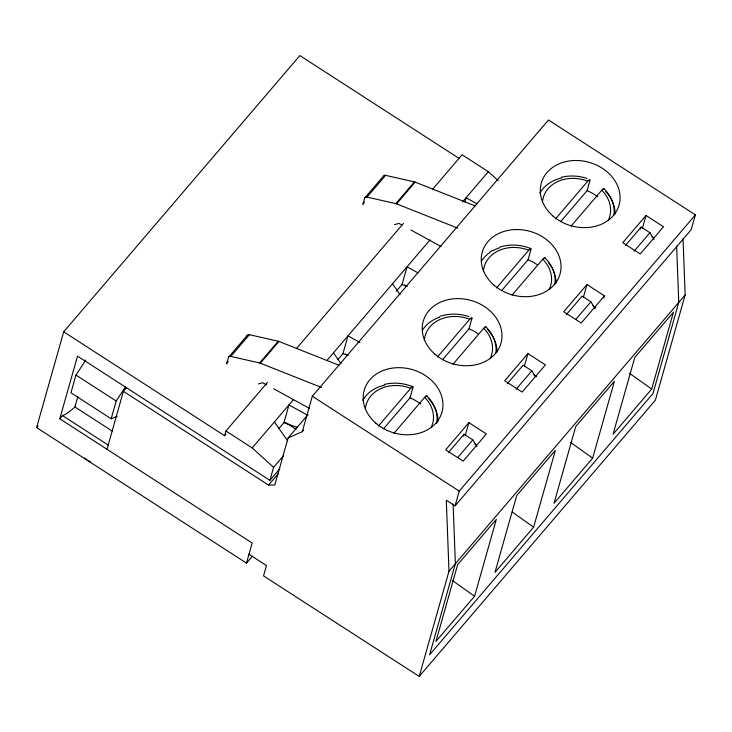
<?xml version="1.0" encoding="UTF-8"?>
<svg xmlns="http://www.w3.org/2000/svg" width="732" height="732" viewBox="0 0 732 732"><rect width="100%" height="100%" fill="white"/><g stroke="black" fill="none" stroke-linecap="round" stroke-linejoin="round"><path stroke-width="1.1" d="M252.421 556.174L246.483 563.118L36.6 427.58L63.702 331.816L299.864 55.577L458.854 158.258M246.483 563.118L252.165 543.025L59.777 418.777L77.51 356.109L269.898 480.357L279.926 468.636M85.8 360.053L75.963 375.058L70.94 392.791L111.163 418.768L117.157 416.389M59.777 418.777L62.513 415.575A72.294 14.695 -57.1 0 0 74.902 406.955L77.857 396.515M111.163 418.768L116.187 401.035L125.419 386.963M107 449.274L123.397 391.336L126.371 387.859M226.865 364.106A4.255 2.297 40.5 0 1 226.865 363.081L228.494 357.344L247.087 335.595A4.255 2.297 40.5 0 1 249.402 334.68L278.224 341.213A4.255 2.297 40.5 0 1 278.938 341.441L338.962 365.259M246.547 337.507L247.087 335.595M63.702 331.816L224.605 435.723L225.95 430.992L267.537 382.351M278.865 428.595L283.943 422.648L288.966 404.915L307.788 415.373M269.898 480.357L273.576 467.355L283.604 455.624M308.081 414.568L288.115 437.928L274.811 484.932L268.562 485.087L123.397 391.336M363.081 204.777A4.255 2.297 40.5 0 1 363.081 203.761L364.701 198.024L383.293 176.275A4.255 2.297 40.5 0 1 385.618 175.351L414.431 181.893A4.255 2.297 40.5 0 1 415.154 182.112L475.169 205.939M288.115 437.928L302.289 431.697L312.326 396.232L548.488 120.002L695.4 214.879L691.218 229.656L455.057 505.885L446.31 500.24L448.99 571.189L419.216 676.423L263.547 575.892L266.475 565.552L248.99 554.252M337.9 359.54L342.988 353.593L348.002 335.86L359.897 342.466M396.213 291.327L402.024 284.538L407.047 266.796L417.945 272.853M464.902 201.913L466.083 197.741L476.98 203.798M383.559 428.742L409.993 397.824L412.839 387.777M442.604 359.677L469.029 328.769L471.875 318.722M463.512 436.208L464.061 434.241L472.808 439.886L476.935 446.63M465.314 435.32L468.901 422.657L486.387 433.948L463.146 461.142L445.651 449.841L468.901 422.657M455.057 505.885L459.238 491.108L695.4 214.879M501.64 290.622L528.074 259.714L530.92 249.658A5.399 1.098 -57.1 0 0 528.76 250.225A34.55 28.2 15.8 0 0 483.422 271.005M524.359 366.265L527.937 353.593L545.432 364.893L522.181 392.078L504.696 380.786L527.937 353.593M560.685 221.567L587.11 190.649L589.955 180.603A5.399 1.098 -57.1 0 0 587.805 181.161A34.55 28.2 15.8 0 0 542.467 201.95M474.574 596.232L496.323 519.381L457.683 564.582L435.933 641.433L474.574 596.232L452.33 580.476M583.395 297.21L586.982 284.538L604.467 295.838L603.873 297.942M533.619 527.177L555.368 450.326L516.719 495.527L494.978 572.378L533.619 527.177L512.299 512.071M640.628 229.043L641.186 227.066L649.934 232.712L654.06 239.456M642.44 228.146L646.017 215.483L663.512 226.774L640.262 253.967L622.776 242.667L646.017 215.483M592.655 458.122L614.404 381.271L575.764 426.463L554.014 503.323L592.655 458.122L570.411 442.357M651.7 389.058L673.449 312.207L634.8 357.408L613.059 434.259L651.7 389.058L629.447 373.302M683.029 238.65L685.152 294.959L655.378 400.184L419.216 676.423M36.6 427.58L38.055 425.878M228.494 357.344A4.255 2.297 40.5 0 1 230.809 356.429L249.402 334.68M364.701 198.024A4.255 2.297 40.5 0 1 367.016 197.1L385.618 175.351M226.865 363.081L228.302 361.407M363.081 203.761L364.509 202.087M230.809 356.429L259.631 362.962L278.224 341.213M367.016 197.1L395.838 203.642L414.431 181.893M259.631 362.962A4.255 2.297 40.5 0 1 260.345 363.191L278.938 341.441M395.838 203.642A4.255 2.297 40.5 0 1 396.561 203.871L415.154 182.112M296.497 348.478L403.442 223.388M432.402 189.515L462.112 154.763L488.345 171.709L498.218 180.667M224.605 435.723L226.096 433.985M225.95 430.992L252.183 447.938L293.413 399.709M326.801 360.656L430.041 239.895M462.45 201.986L488.345 171.709M302.289 431.697L303.707 430.041M268.562 485.087L278.224 473.787M439.054 317.615L440.518 315.904M378.471 425.997L410.689 388.308A5.399 1.098 -57.1 0 1 412.866 387.74M437.507 356.932L469.724 319.253A34.55 28.2 15.8 0 0 424.386 340.069M496.552 287.877L528.769 250.198M555.588 218.822L587.805 181.143M393.926 433.317L424.679 397.348A5.554 1.125 -57.1 0 1 426.536 395.747M452.971 364.262L483.715 328.293A5.554 1.125 -57.1 0 1 485.572 326.692M512.007 295.197L542.76 259.229A5.554 1.125 -57.1 0 1 544.617 257.627A5.27 1.071 -57.1 0 1 544.974 258.433M571.052 226.142L601.796 190.174A5.554 1.125 -57.1 0 1 603.653 188.572A5.27 1.071 -57.1 0 1 604.037 189.259M586.982 284.538L563.732 311.731L581.226 323.022L604.467 295.838M448.332 452.641L464.061 434.241M507.368 383.586L523.106 365.186L531.853 370.831L535.385 376.614M566.412 314.531L582.141 296.121L590.889 301.776L595.015 308.52M625.448 245.476L641.186 227.066M457.793 457.454L472.808 439.886M516.115 389.232L531.853 370.831M575.874 319.344L590.889 301.776M634.196 251.122L649.934 232.712M448.99 571.189L685.152 294.959M489.745 252.147L492.206 250.527M499.453 247.224C509.637 243.802 520.983 244.57 530.874 248.606M441.533 315.94C450.427 313.195 460.144 313.662 468.938 316.581M394.566 224.642L398.894 223.406L401.895 225.063M258.35 383.961L262.678 382.726L266.686 384.931M561.453 177.29C569.853 175.177 578.82 175.735 587.018 178.462M384.337 384.456C393.743 382.104 403.844 383.074 412.793 386.716M402.024 284.538L407.239 286.377M342.988 353.593L348.194 355.432M283.943 422.648L297.494 427.442M396.561 203.871L457.628 228.1M260.345 363.191L321.421 387.429M410.908 230.004L440.938 246.501M273.695 388.774L309.737 408.575M651.965 236.802L653.804 237.992M592.92 305.857L595.683 307.641M404.549 284.995L406.461 286.23M533.884 374.912L536.648 376.696M345.504 354.05L347.416 355.285M474.839 443.976L476.688 445.166M312.326 396.232L459.238 491.108M285.507 422.492L296.021 429.281M75.963 375.058L116.187 401.035M74.902 406.955L112.261 431.075M62.513 415.575L108.464 445.239M84.445 458.049L87.062 459.742M88.819 460.876L90.567 462.002M252.183 447.938L273.576 467.355M392.517 283.787L400.093 294.685M333.481 352.851L341.048 363.74M274.436 421.907L287.694 440.966M676.633 246.126L678.756 302.435L652.999 393.477L429.62 654.756L455.377 563.713L453.126 504.028M424.679 397.348A34.55 28.2 15.8 0 1 431.24 427.323M365.341 409.124A34.55 28.2 15.8 0 1 410.689 388.308M426.912 396.433A5.27 1.071 -57.1 0 0 426.591 395.738A38.43 31.366 15.8 0 1 436.574 423.645M362.715 400.312A39.867 32.537 15.8 0 1 384.62 385.123M428.76 398.775A39.867 32.537 15.8 0 1 437.892 421.943M409.993 397.824A39.867 32.537 15.8 0 1 420.662 404.009M483.715 328.293A34.55 28.2 15.8 0 1 490.275 358.268M485.902 327.616A5.27 1.071 -57.1 0 0 485.627 326.682A38.43 31.366 15.8 0 1 495.866 353.08M422.593 329.885A39.867 32.537 15.8 0 1 438.431 317.633M487.796 329.72A39.867 32.537 15.8 0 1 496.955 352.083M469.724 319.28A5.399 1.098 -57.1 0 1 471.902 318.685M469.029 328.769A39.867 32.537 15.8 0 1 477.923 333.636M542.76 259.229A34.55 28.2 15.8 0 1 549.32 289.204M544.672 257.618A38.43 31.366 15.8 0 1 554.902 284.025M481.638 260.83A39.867 32.537 15.8 0 1 489.717 252.604M492.654 250.792A39.867 32.537 15.8 0 1 499.178 247.974M548.607 262.733A39.867 32.537 15.8 0 1 555.991 283.019M528.074 259.714A39.867 32.537 15.8 0 1 536.959 264.572M601.796 190.174A34.55 28.2 15.8 0 1 608.356 220.149M603.717 188.563A38.43 31.366 15.8 0 1 613.947 214.97M539.832 193.138A39.867 32.537 15.8 0 1 561.746 177.949M605.876 191.61A39.867 32.537 15.8 0 1 615.036 213.964M587.11 190.649A39.867 32.537 15.8 0 1 597.788 196.835M552.889 215.977A40.406 32.977 15.8 0 0 619.034 205.143A40.406 32.977 15.8 0 0 568.618 161.067A40.406 32.977 15.8 0 0 552.889 215.977M493.853 285.032A40.406 32.977 15.8 0 0 559.989 274.198A40.406 32.977 15.8 0 0 509.573 230.123A40.406 32.977 15.8 0 0 493.853 285.032M434.808 354.087A40.406 32.977 15.8 0 0 500.953 343.253A40.406 32.977 15.8 0 0 450.537 299.187A40.406 32.977 15.8 0 0 434.808 354.087M375.772 423.142A40.406 32.977 15.8 0 0 441.908 412.317A40.406 32.977 15.8 0 0 391.492 368.242A40.406 32.977 15.8 0 0 375.772 423.142"/></g></svg>
